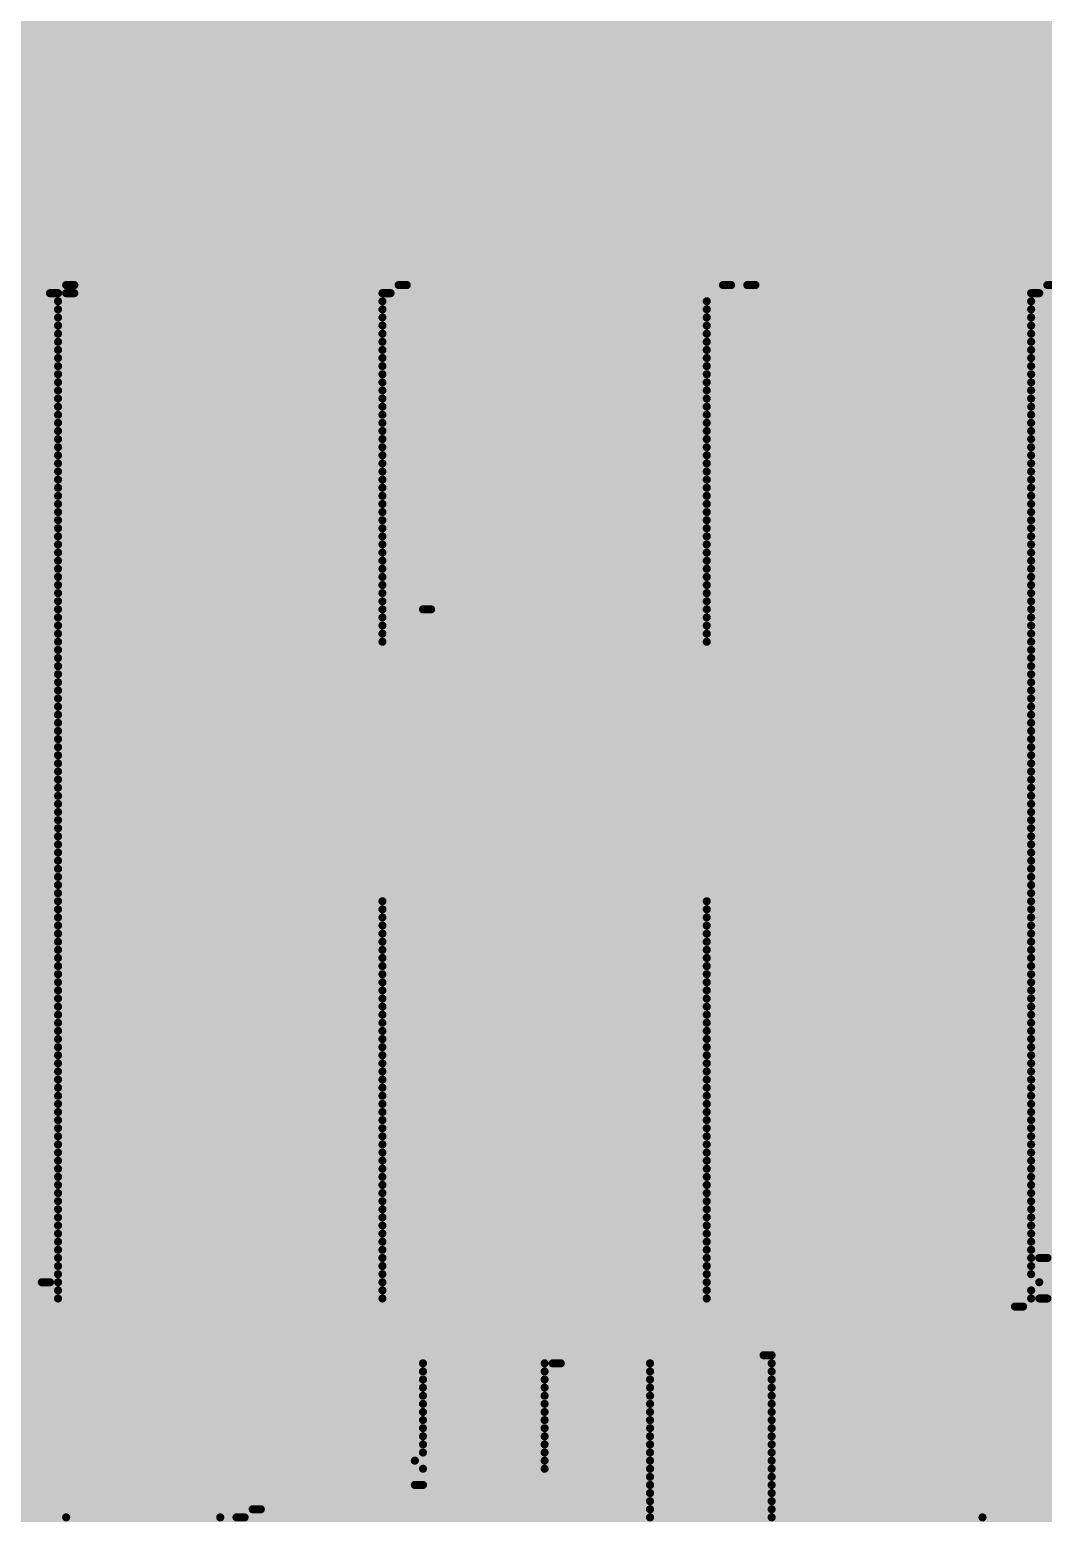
# Model space of a CAD drawing. Header units: millimetres. Extents: x -6 to 194, y -120 to 229.
# Drawn here: x 29.464 to 32.639, y 130.086 to 134.734 of the extents above; entities that cross this region are included whole.
import ezdxf

# ---------------------------------------------------------------- set-up
doc = ezdxf.new("R2010")
doc.units = ezdxf.units.MM
doc.layers.add('BottomOverlay', color=54, linetype='Continuous')
doc.layers.add('TopLayer', color=1, linetype='Continuous')

msp = doc.modelspace()

# ---------------------------------------------------------------- hatches: boundary and pattern name
at = {"layer": 'TopLayer'}
msp.add_hatch(color=1, dxfattribs=at).paths.add_polyline_path([(28.6512, 36.0934), (32.9007, 36.0934), (32.9007, 153.3684), (28.6512, 153.3684)])

# ---------------------------------------------------------------- linework, layer by layer
at = {"layer": 'BottomOverlay', "const_width": 0.0254}
for points in [[(29.5275, 133.9088), (29.5529, 133.9088)], [(29.5783, 133.9342), (29.6037, 133.9342)], [(29.5783, 133.9088), (29.6037, 133.9088)], [(30.5689, 133.9088), (30.5943, 133.9088)], [(30.6197, 133.9342), (30.6451, 133.9342)], [(31.6357, 133.9342), (31.6611, 133.9342)], [(31.7119, 133.9342), (31.7373, 133.9342)], [(32.6009, 133.9088), (32.6263, 133.9088)], [(32.6517, 133.9342), (32.6771, 133.9342)], [(29.5529, 133.8834), (30.5689, 133.8834)], [(29.5529, 133.858), (30.5689, 133.858)], [(31.5849, 133.8834), (32.6009, 133.8834)], [(31.5849, 133.858), (32.6009, 133.858)], [(29.5529, 133.8326), (30.5689, 133.8326)], [(31.5849, 133.8326), (32.6009, 133.8326)], [(29.5529, 133.8072), (30.5689, 133.8072)], [(29.5529, 133.7818), (30.5689, 133.7818)], [(31.5849, 133.8072), (32.6009, 133.8072)], [(31.5849, 133.7818), (32.6009, 133.7818)], [(29.5529, 133.7564), (30.5689, 133.7564)], [(29.5529, 133.731), (30.5689, 133.731)], [(31.5849, 133.7564), (32.6009, 133.7564)], [(31.5849, 133.731), (32.6009, 133.731)], [(29.5529, 133.7056), (30.5689, 133.7056)], [(29.5529, 133.6802), (30.5689, 133.6802)], [(31.5849, 133.7056), (32.6009, 133.7056)], [(31.5849, 133.6802), (32.6009, 133.6802)], [(29.5529, 133.6548), (30.5689, 133.6548)], [(29.5529, 133.6294), (30.5689, 133.6294)], [(31.5849, 133.6548), (32.6009, 133.6548)], [(31.5849, 133.6294), (32.6009, 133.6294)], [(29.5529, 133.604), (30.5689, 133.604)], [(29.5529, 133.5786), (30.5689, 133.5786)], [(31.5849, 133.604), (32.6009, 133.604)], [(31.5849, 133.5786), (32.6009, 133.5786)], [(29.5529, 133.5532), (30.5689, 133.5532)], [(31.5849, 133.5532), (32.6009, 133.5532)], [(29.5529, 133.5278), (30.5689, 133.5278)], [(29.5529, 133.5024), (30.5689, 133.5024)], [(31.5849, 133.5278), (32.6009, 133.5278)], [(31.5849, 133.5024), (32.6009, 133.5024)], [(29.5529, 133.477), (30.5689, 133.477)], [(29.5529, 133.4516), (30.5689, 133.4516)], [(31.5849, 133.477), (32.6009, 133.477)], [(31.5849, 133.4516), (32.6009, 133.4516)], [(29.5529, 133.4262), (30.5689, 133.4262)], [(29.5529, 133.4008), (30.5689, 133.4008)], [(31.5849, 133.4262), (32.6009, 133.4262)], [(31.5849, 133.4008), (32.6009, 133.4008)], [(29.5529, 133.3754), (30.5689, 133.3754)], [(29.5529, 133.35), (30.5689, 133.35)], [(31.5849, 133.3754), (32.6009, 133.3754)], [(31.5849, 133.35), (32.6009, 133.35)], [(29.5529, 133.3246), (30.5689, 133.3246)], [(29.5529, 133.2992), (30.5689, 133.2992)], [(31.5849, 133.3246), (32.6009, 133.3246)], [(31.5849, 133.2992), (32.6009, 133.2992)], [(29.5529, 133.2738), (30.5689, 133.2738)], [(31.5849, 133.2738), (32.6009, 133.2738)], [(29.5529, 133.2484), (30.5689, 133.2484)], [(29.5529, 133.223), (30.5689, 133.223)], [(31.5849, 133.2484), (32.6009, 133.2484)], [(31.5849, 133.223), (32.6009, 133.223)], [(29.5529, 133.1976), (30.5689, 133.1976)], [(29.5529, 133.1722), (30.5689, 133.1722)], [(31.5849, 133.1976), (32.6009, 133.1976)], [(31.5849, 133.1722), (32.6009, 133.1722)], [(29.5529, 133.1468), (30.5689, 133.1468)], [(29.5529, 133.1214), (30.5689, 133.1214)], [(31.5849, 133.1468), (32.6009, 133.1468)], [(31.5849, 133.1214), (32.6009, 133.1214)], [(29.5529, 133.096), (30.5689, 133.096)], [(29.5529, 133.0706), (30.5689, 133.0706)], [(31.5849, 133.096), (32.6009, 133.096)], [(31.5849, 133.0706), (32.6009, 133.0706)], [(29.5529, 133.0452), (30.5689, 133.0452)], [(29.5529, 133.0198), (30.5689, 133.0198)], [(31.5849, 133.0452), (32.6009, 133.0452)], [(31.5849, 133.0198), (32.6009, 133.0198)], [(29.5529, 132.9944), (30.5689, 132.9944)], [(31.5849, 132.9944), (32.6009, 132.9944)], [(29.5529, 132.969), (30.5689, 132.969)], [(29.5529, 132.9436), (30.5689, 132.9436)], [(31.5849, 132.969), (32.6009, 132.969)], [(31.5849, 132.9436), (32.6009, 132.9436)], [(29.5529, 132.9182), (30.5689, 132.9182)], [(29.5529, 132.8928), (30.5689, 132.8928)], [(30.6959, 132.9182), (30.7213, 132.9182)], [(31.5849, 132.9182), (32.6009, 132.9182)], [(31.5849, 132.8928), (32.6009, 132.8928)], [(29.5529, 132.8674), (30.5689, 132.8674)], [(29.5529, 132.842), (30.5689, 132.842)], [(31.5849, 132.8674), (32.6009, 132.8674)], [(31.5849, 132.842), (32.6009, 132.842)], [(29.5529, 132.8166), (30.5689, 132.8166)], [(29.5529, 132.7912), (32.6009, 132.7912)], [(31.5849, 132.8166), (32.6009, 132.8166)], [(29.5529, 132.7658), (32.6009, 132.7658)], [(29.5529, 132.7404), (32.6009, 132.7404)], [(29.5529, 132.715), (32.6009, 132.715)], [(29.5529, 132.6896), (32.6009, 132.6896)], [(29.5529, 132.6642), (32.6009, 132.6642)], [(29.5529, 132.6388), (32.6009, 132.6388)], [(29.5529, 132.6134), (32.6009, 132.6134)], [(29.5529, 132.588), (32.6009, 132.588)], [(29.5529, 132.5626), (32.6009, 132.5626)], [(29.5529, 132.5372), (32.6009, 132.5372)], [(29.5529, 132.5118), (32.6009, 132.5118)], [(29.5529, 132.4864), (32.6009, 132.4864)], [(29.5529, 132.461), (32.6009, 132.461)], [(29.5529, 132.4356), (32.6009, 132.4356)], [(29.5529, 132.4102), (32.6009, 132.4102)], [(29.5529, 132.3848), (32.6009, 132.3848)], [(29.5529, 132.3594), (32.6009, 132.3594)], [(29.5529, 132.334), (32.6009, 132.334)], [(29.5529, 132.3086), (32.6009, 132.3086)], [(29.5529, 132.2832), (32.6009, 132.2832)], [(29.5529, 132.2578), (32.6009, 132.2578)], [(29.5529, 132.2324), (32.6009, 132.2324)], [(29.5529, 132.207), (32.6009, 132.207)], [(29.5529, 132.1816), (32.6009, 132.1816)], [(29.5529, 132.1562), (32.6009, 132.1562)], [(29.5529, 132.1308), (32.6009, 132.1308)], [(29.5529, 132.1054), (32.6009, 132.1054)], [(29.5529, 132.08), (32.6009, 132.08)], [(29.5529, 132.0546), (32.6009, 132.0546)], [(29.5529, 132.0292), (32.6009, 132.0292)], [(29.5529, 132.0038), (30.5689, 132.0038)], [(31.5849, 132.0038), (32.6009, 132.0038)], [(29.5529, 131.9784), (30.5689, 131.9784)], [(29.5529, 131.953), (30.5689, 131.953)], [(31.5849, 131.9784), (32.6009, 131.9784)], [(31.5849, 131.953), (32.6009, 131.953)], [(29.5529, 131.9276), (30.5689, 131.9276)], [(31.5849, 131.9276), (32.6009, 131.9276)], [(29.5529, 131.9022), (30.5689, 131.9022)], [(29.5529, 131.8768), (30.5689, 131.8768)], [(31.5849, 131.9022), (32.6009, 131.9022)], [(31.5849, 131.8768), (32.6009, 131.8768)], [(29.5529, 131.8514), (30.5689, 131.8514)], [(29.5529, 131.826), (30.5689, 131.826)], [(31.5849, 131.8514), (32.6009, 131.8514)], [(31.5849, 131.826), (32.6009, 131.826)], [(29.5529, 131.8006), (30.5689, 131.8006)], [(29.5529, 131.7752), (30.5689, 131.7752)], [(31.5849, 131.8006), (32.6009, 131.8006)], [(31.5849, 131.7752), (32.6009, 131.7752)], [(29.5529, 131.7498), (30.5689, 131.7498)], [(29.5529, 131.7244), (30.5689, 131.7244)], [(31.5849, 131.7498), (32.6009, 131.7498)], [(31.5849, 131.7244), (32.6009, 131.7244)], [(29.5529, 131.699), (30.5689, 131.699)], [(29.5529, 131.6736), (30.5689, 131.6736)], [(31.5849, 131.699), (32.6009, 131.699)], [(31.5849, 131.6736), (32.6009, 131.6736)], [(29.5529, 131.6482), (30.5689, 131.6482)], [(31.5849, 131.6482), (32.6009, 131.6482)], [(29.5529, 131.6228), (30.5689, 131.6228)], [(29.5529, 131.5974), (30.5689, 131.5974)], [(31.5849, 131.6228), (32.6009, 131.6228)], [(31.5849, 131.5974), (32.6009, 131.5974)], [(29.5529, 131.572), (30.5689, 131.572)], [(29.5529, 131.5466), (30.5689, 131.5466)], [(31.5849, 131.572), (32.6009, 131.572)], [(31.5849, 131.5466), (32.6009, 131.5466)], [(29.5529, 131.5212), (30.5689, 131.5212)], [(29.5529, 131.4958), (30.5689, 131.4958)], [(31.5849, 131.5212), (32.6009, 131.5212)], [(31.5849, 131.4958), (32.6009, 131.4958)], [(29.5529, 131.4704), (30.5689, 131.4704)], [(29.5529, 131.445), (30.5689, 131.445)], [(31.5849, 131.4704), (32.6009, 131.4704)], [(31.5849, 131.445), (32.6009, 131.445)], [(29.5529, 131.4196), (30.5689, 131.4196)], [(29.5529, 131.3942), (30.5689, 131.3942)], [(31.5849, 131.4196), (32.6009, 131.4196)], [(31.5849, 131.3942), (32.6009, 131.3942)], [(29.5529, 131.3688), (30.5689, 131.3688)], [(31.5849, 131.3688), (32.6009, 131.3688)], [(29.5529, 131.3434), (30.5689, 131.3434)], [(29.5529, 131.318), (30.5689, 131.318)], [(31.5849, 131.3434), (32.6009, 131.3434)], [(31.5849, 131.318), (32.6009, 131.318)], [(29.5529, 131.2926), (30.5689, 131.2926)], [(29.5529, 131.2672), (30.5689, 131.2672)], [(31.5849, 131.2926), (32.6009, 131.2926)], [(31.5849, 131.2672), (32.6009, 131.2672)], [(29.5529, 131.2418), (30.5689, 131.2418)], [(29.5529, 131.2164), (30.5689, 131.2164)], [(31.5849, 131.2418), (32.6009, 131.2418)], [(31.5849, 131.2164), (32.6009, 131.2164)], [(29.5529, 131.191), (30.5689, 131.191)], [(29.5529, 131.1656), (30.5689, 131.1656)], [(31.5849, 131.191), (32.6009, 131.191)], [(31.5849, 131.1656), (32.6009, 131.1656)], [(29.5529, 131.1402), (30.5689, 131.1402)], [(29.5529, 131.1148), (30.5689, 131.1148)], [(31.5849, 131.1402), (32.6009, 131.1402)], [(31.5849, 131.1148), (32.6009, 131.1148)], [(29.5529, 131.0894), (30.5689, 131.0894)], [(31.5849, 131.0894), (32.6009, 131.0894)], [(29.5529, 131.064), (30.5689, 131.064)], [(29.5529, 131.0386), (30.5689, 131.0386)], [(31.5849, 131.064), (32.6009, 131.064)], [(31.5849, 131.0386), (32.6009, 131.0386)], [(29.5529, 131.0132), (30.5689, 131.0132)], [(29.5529, 130.9878), (30.5689, 130.9878)], [(31.5849, 131.0132), (32.6009, 131.0132)], [(31.5849, 130.9878), (32.6009, 130.9878)], [(29.5529, 130.9624), (30.5689, 130.9624)], [(29.5529, 130.937), (30.5689, 130.937)], [(31.5849, 130.9624), (32.6009, 130.9624)], [(31.5849, 130.937), (32.6009, 130.937)], [(29.5529, 130.9116), (30.5689, 130.9116)], [(29.5529, 130.8862), (30.5689, 130.8862)], [(31.5849, 130.9116), (32.6009, 130.9116)], [(31.5849, 130.8862), (32.6009, 130.8862)], [(32.6263, 130.8862), (32.6517, 130.8862)], [(29.5529, 130.8608), (30.5689, 130.8608)], [(29.5529, 130.8354), (30.5689, 130.8354)], [(31.5849, 130.8608), (32.6009, 130.8608)], [(31.5849, 130.8354), (32.6009, 130.8354)], [(29.5021, 130.81), (29.5275, 130.81)], [(29.5529, 130.81), (30.5689, 130.81)], [(31.5849, 130.81), (32.6263, 130.81)], [(29.5529, 130.7846), (30.5689, 130.7846)], [(29.5529, 130.7592), (30.5689, 130.7592)], [(31.5849, 130.7846), (32.6009, 130.7846)], [(31.5849, 130.7592), (32.6009, 130.7592)], [(32.6263, 130.7592), (32.6517, 130.7592)], [(32.5501, 130.7338), (32.5755, 130.7338)], [(30.6959, 130.556), (31.0769, 130.556)], [(31.1023, 130.556), (31.1277, 130.556)], [(31.4071, 130.556), (31.7881, 130.556)], [(31.7627, 130.5814), (31.7881, 130.5814)], [(30.6959, 130.5306), (31.0769, 130.5306)], [(31.4071, 130.5306), (31.7881, 130.5306)], [(30.6959, 130.5052), (31.0769, 130.5052)], [(30.6959, 130.4798), (31.0769, 130.4798)], [(31.4071, 130.5052), (31.7881, 130.5052)], [(31.4071, 130.4798), (31.7881, 130.4798)], [(30.6959, 130.4544), (31.0769, 130.4544)], [(30.6959, 130.429), (31.0769, 130.429)], [(31.4071, 130.4544), (31.7881, 130.4544)], [(31.4071, 130.429), (31.7881, 130.429)], [(30.6959, 130.4036), (31.0769, 130.4036)], [(30.6959, 130.3782), (31.0769, 130.3782)], [(31.4071, 130.4036), (31.7881, 130.4036)], [(31.4071, 130.3782), (31.7881, 130.3782)], [(30.6959, 130.3528), (31.0769, 130.3528)], [(30.6959, 130.3274), (31.0769, 130.3274)], [(31.4071, 130.3528), (31.7881, 130.3528)], [(31.4071, 130.3274), (31.7881, 130.3274)], [(30.6959, 130.302), (31.0769, 130.302)], [(30.6959, 130.2766), (31.0769, 130.2766)], [(31.4071, 130.302), (31.7881, 130.302)], [(31.4071, 130.2766), (31.7881, 130.2766)], [(30.6705, 130.2512), (31.0769, 130.2512)], [(31.4071, 130.2512), (31.7881, 130.2512)], [(30.6959, 130.2258), (31.0769, 130.2258)], [(31.4071, 130.2258), (31.7881, 130.2258)], [(31.4071, 130.2004), (31.7881, 130.2004)], [(30.6705, 130.175), (30.6959, 130.175)], [(31.4071, 130.175), (31.7881, 130.175)], [(31.4071, 130.1496), (31.7881, 130.1496)], [(30.1625, 130.0988), (30.1879, 130.0988)], [(31.4071, 130.1242), (31.7881, 130.1242)], [(31.4071, 130.0988), (31.7881, 130.0988)], [(29.5783, 130.0734), (30.0609, 130.0734)], [(30.1117, 130.0734), (30.1371, 130.0734)], [(31.4071, 130.0734), (31.7881, 130.0734)], [(32.4485, 130.0734), (32.7533, 130.0734)]]:
    msp.add_lwpolyline(points, dxfattribs=at)
at = {"layer": 'BottomOverlay', "const_width": 0.0127}
for points in [[(29.5211, 133.9088, 1), (29.5339, 133.9088, 1)], [(29.5465, 133.9088, 1), (29.5592, 133.9088, 1)], [(29.572, 133.9342, 1), (29.5846, 133.9342, 1)], [(29.572, 133.9088, 1), (29.5846, 133.9088, 1)], [(29.5973, 133.9342, 1), (29.6101, 133.9342, 1)], [(29.5973, 133.9088, 1), (29.6101, 133.9088, 1)], [(30.5626, 133.9088, 1), (30.5753, 133.9088, 1)], [(30.5879, 133.9088, 1), (30.6007, 133.9088, 1)], [(30.6134, 133.9342, 1), (30.626, 133.9342, 1)], [(30.6388, 133.9342, 1), (30.6515, 133.9342, 1)], [(31.6293, 133.9342, 1), (31.6421, 133.9342, 1)], [(31.6547, 133.9342, 1), (31.6674, 133.9342, 1)], [(31.7055, 133.9342, 1), (31.7183, 133.9342, 1)], [(31.7309, 133.9342, 1), (31.7436, 133.9342, 1)], [(32.5945, 133.9088, 1), (32.6072, 133.9088, 1)], [(32.62, 133.9088, 1), (32.6326, 133.9088, 1)], [(32.6454, 133.9342, 1), (32.6581, 133.9342, 1)], [(29.5465, 133.8834, 1), (29.5592, 133.8834, 1)], [(29.5465, 133.858, 1), (29.5592, 133.858, 1)], [(30.5626, 133.8834, 1), (30.5753, 133.8834, 1)], [(30.5626, 133.858, 1), (30.5753, 133.858, 1)], [(31.5785, 133.8834, 1), (31.5912, 133.8834, 1)], [(31.5785, 133.858, 1), (31.5912, 133.858, 1)], [(32.5945, 133.8834, 1), (32.6072, 133.8834, 1)], [(32.5945, 133.858, 1), (32.6072, 133.858, 1)], [(29.5465, 133.8326, 1), (29.5592, 133.8326, 1)], [(30.5626, 133.8326, 1), (30.5753, 133.8326, 1)], [(31.5785, 133.8326, 1), (31.5912, 133.8326, 1)], [(32.5945, 133.8326, 1), (32.6072, 133.8326, 1)], [(29.5465, 133.8072, 1), (29.5592, 133.8072, 1)], [(29.5465, 133.7818, 1), (29.5592, 133.7818, 1)], [(30.5626, 133.8072, 1), (30.5753, 133.8072, 1)], [(30.5626, 133.7818, 1), (30.5753, 133.7818, 1)], [(31.5785, 133.8072, 1), (31.5912, 133.8072, 1)], [(31.5785, 133.7818, 1), (31.5912, 133.7818, 1)], [(32.5945, 133.8072, 1), (32.6072, 133.8072, 1)], [(32.5945, 133.7818, 1), (32.6072, 133.7818, 1)], [(29.5465, 133.7564, 1), (29.5592, 133.7564, 1)], [(29.5465, 133.731, 1), (29.5592, 133.731, 1)], [(30.5626, 133.7564, 1), (30.5753, 133.7564, 1)], [(30.5626, 133.731, 1), (30.5753, 133.731, 1)], [(31.5785, 133.7564, 1), (31.5912, 133.7564, 1)], [(31.5785, 133.731, 1), (31.5912, 133.731, 1)], [(32.5945, 133.7564, 1), (32.6072, 133.7564, 1)], [(32.5945, 133.731, 1), (32.6072, 133.731, 1)], [(29.5465, 133.7056, 1), (29.5592, 133.7056, 1)], [(29.5465, 133.6802, 1), (29.5592, 133.6802, 1)], [(30.5626, 133.7056, 1), (30.5753, 133.7056, 1)], [(30.5626, 133.6802, 1), (30.5753, 133.6802, 1)], [(31.5785, 133.7056, 1), (31.5912, 133.7056, 1)], [(31.5785, 133.6802, 1), (31.5912, 133.6802, 1)], [(32.5945, 133.7056, 1), (32.6072, 133.7056, 1)], [(32.5945, 133.6802, 1), (32.6072, 133.6802, 1)], [(29.5465, 133.6548, 1), (29.5592, 133.6548, 1)], [(29.5465, 133.6294, 1), (29.5592, 133.6294, 1)], [(30.5626, 133.6548, 1), (30.5753, 133.6548, 1)], [(30.5626, 133.6294, 1), (30.5753, 133.6294, 1)], [(31.5785, 133.6548, 1), (31.5912, 133.6548, 1)], [(31.5785, 133.6294, 1), (31.5912, 133.6294, 1)], [(32.5945, 133.6548, 1), (32.6072, 133.6548, 1)], [(32.5945, 133.6294, 1), (32.6072, 133.6294, 1)], [(29.5465, 133.604, 1), (29.5592, 133.604, 1)], [(29.5465, 133.5786, 1), (29.5592, 133.5786, 1)], [(30.5626, 133.604, 1), (30.5753, 133.604, 1)], [(30.5626, 133.5786, 1), (30.5753, 133.5786, 1)], [(31.5785, 133.604, 1), (31.5912, 133.604, 1)], [(31.5785, 133.5786, 1), (31.5912, 133.5786, 1)], [(32.5945, 133.604, 1), (32.6072, 133.604, 1)], [(32.5945, 133.5786, 1), (32.6072, 133.5786, 1)], [(29.5465, 133.5532, 1), (29.5592, 133.5532, 1)], [(30.5626, 133.5532, 1), (30.5753, 133.5532, 1)], [(31.5785, 133.5532, 1), (31.5912, 133.5532, 1)], [(32.5945, 133.5532, 1), (32.6072, 133.5532, 1)], [(29.5465, 133.5278, 1), (29.5592, 133.5278, 1)], [(29.5465, 133.5024, 1), (29.5592, 133.5024, 1)], [(30.5626, 133.5278, 1), (30.5753, 133.5278, 1)], [(30.5626, 133.5024, 1), (30.5753, 133.5024, 1)], [(31.5785, 133.5278, 1), (31.5912, 133.5278, 1)], [(31.5785, 133.5024, 1), (31.5912, 133.5024, 1)], [(32.5945, 133.5278, 1), (32.6072, 133.5278, 1)], [(32.5945, 133.5024, 1), (32.6072, 133.5024, 1)], [(29.5465, 133.477, 1), (29.5592, 133.477, 1)], [(29.5465, 133.4516, 1), (29.5592, 133.4516, 1)], [(30.5626, 133.477, 1), (30.5753, 133.477, 1)], [(30.5626, 133.4516, 1), (30.5753, 133.4516, 1)], [(31.5785, 133.477, 1), (31.5912, 133.477, 1)], [(31.5785, 133.4516, 1), (31.5912, 133.4516, 1)], [(32.5945, 133.477, 1), (32.6072, 133.477, 1)], [(32.5945, 133.4516, 1), (32.6072, 133.4516, 1)], [(29.5465, 133.4262, 1), (29.5592, 133.4262, 1)], [(29.5465, 133.4008, 1), (29.5592, 133.4008, 1)], [(30.5626, 133.4262, 1), (30.5753, 133.4262, 1)], [(30.5626, 133.4008, 1), (30.5753, 133.4008, 1)], [(31.5785, 133.4262, 1), (31.5912, 133.4262, 1)], [(31.5785, 133.4008, 1), (31.5912, 133.4008, 1)], [(32.5945, 133.4262, 1), (32.6072, 133.4262, 1)], [(32.5945, 133.4008, 1), (32.6072, 133.4008, 1)], [(29.5465, 133.3754, 1), (29.5592, 133.3754, 1)], [(29.5465, 133.35, 1), (29.5592, 133.35, 1)], [(30.5626, 133.3754, 1), (30.5753, 133.3754, 1)], [(30.5626, 133.35, 1), (30.5753, 133.35, 1)], [(31.5785, 133.3754, 1), (31.5912, 133.3754, 1)], [(31.5785, 133.35, 1), (31.5912, 133.35, 1)], [(32.5945, 133.3754, 1), (32.6072, 133.3754, 1)], [(32.5945, 133.35, 1), (32.6072, 133.35, 1)], [(29.5465, 133.3246, 1), (29.5592, 133.3246, 1)], [(29.5465, 133.2992, 1), (29.5592, 133.2992, 1)], [(30.5626, 133.3246, 1), (30.5753, 133.3246, 1)], [(30.5626, 133.2992, 1), (30.5753, 133.2992, 1)], [(31.5785, 133.3246, 1), (31.5912, 133.3246, 1)], [(31.5785, 133.2992, 1), (31.5912, 133.2992, 1)], [(32.5945, 133.3246, 1), (32.6072, 133.3246, 1)], [(32.5945, 133.2992, 1), (32.6072, 133.2992, 1)], [(29.5465, 133.2738, 1), (29.5592, 133.2738, 1)], [(30.5626, 133.2738, 1), (30.5753, 133.2738, 1)], [(31.5785, 133.2738, 1), (31.5912, 133.2738, 1)], [(32.5945, 133.2738, 1), (32.6072, 133.2738, 1)], [(29.5465, 133.2484, 1), (29.5592, 133.2484, 1)], [(29.5465, 133.223, 1), (29.5592, 133.223, 1)], [(30.5626, 133.2484, 1), (30.5753, 133.2484, 1)], [(30.5626, 133.223, 1), (30.5753, 133.223, 1)], [(31.5785, 133.2484, 1), (31.5912, 133.2484, 1)], [(31.5785, 133.223, 1), (31.5912, 133.223, 1)], [(32.5945, 133.2484, 1), (32.6072, 133.2484, 1)], [(32.5945, 133.223, 1), (32.6072, 133.223, 1)], [(29.5465, 133.1976, 1), (29.5592, 133.1976, 1)], [(29.5465, 133.1722, 1), (29.5592, 133.1722, 1)], [(30.5626, 133.1976, 1), (30.5753, 133.1976, 1)], [(30.5626, 133.1722, 1), (30.5753, 133.1722, 1)], [(31.5785, 133.1976, 1), (31.5912, 133.1976, 1)], [(31.5785, 133.1722, 1), (31.5912, 133.1722, 1)], [(32.5945, 133.1976, 1), (32.6072, 133.1976, 1)], [(32.5945, 133.1722, 1), (32.6072, 133.1722, 1)], [(29.5465, 133.1468, 1), (29.5592, 133.1468, 1)], [(29.5465, 133.1214, 1), (29.5592, 133.1214, 1)], [(30.5626, 133.1468, 1), (30.5753, 133.1468, 1)], [(30.5626, 133.1214, 1), (30.5753, 133.1214, 1)], [(31.5785, 133.1468, 1), (31.5912, 133.1468, 1)], [(31.5785, 133.1214, 1), (31.5912, 133.1214, 1)], [(32.5945, 133.1468, 1), (32.6072, 133.1468, 1)], [(32.5945, 133.1214, 1), (32.6072, 133.1214, 1)], [(29.5465, 133.096, 1), (29.5592, 133.096, 1)], [(29.5465, 133.0706, 1), (29.5592, 133.0706, 1)], [(30.5626, 133.096, 1), (30.5753, 133.096, 1)], [(30.5626, 133.0706, 1), (30.5753, 133.0706, 1)], [(31.5785, 133.096, 1), (31.5912, 133.096, 1)], [(31.5785, 133.0706, 1), (31.5912, 133.0706, 1)], [(32.5945, 133.096, 1), (32.6072, 133.096, 1)], [(32.5945, 133.0706, 1), (32.6072, 133.0706, 1)], [(29.5465, 133.0452, 1), (29.5592, 133.0452, 1)], [(29.5465, 133.0198, 1), (29.5592, 133.0198, 1)], [(30.5626, 133.0452, 1), (30.5753, 133.0452, 1)], [(30.5626, 133.0198, 1), (30.5753, 133.0198, 1)], [(31.5785, 133.0452, 1), (31.5912, 133.0452, 1)], [(31.5785, 133.0198, 1), (31.5912, 133.0198, 1)], [(32.5945, 133.0452, 1), (32.6072, 133.0452, 1)], [(32.5945, 133.0198, 1), (32.6072, 133.0198, 1)], [(29.5465, 132.9944, 1), (29.5592, 132.9944, 1)], [(30.5626, 132.9944, 1), (30.5753, 132.9944, 1)], [(31.5785, 132.9944, 1), (31.5912, 132.9944, 1)], [(32.5945, 132.9944, 1), (32.6072, 132.9944, 1)], [(29.5465, 132.969, 1), (29.5592, 132.969, 1)], [(29.5465, 132.9436, 1), (29.5592, 132.9436, 1)], [(30.5626, 132.969, 1), (30.5753, 132.969, 1)], [(30.5626, 132.9436, 1), (30.5753, 132.9436, 1)], [(31.5785, 132.969, 1), (31.5912, 132.969, 1)], [(31.5785, 132.9436, 1), (31.5912, 132.9436, 1)], [(32.5945, 132.969, 1), (32.6072, 132.969, 1)], [(32.5945, 132.9436, 1), (32.6072, 132.9436, 1)], [(29.5465, 132.9182, 1), (29.5592, 132.9182, 1)], [(29.5465, 132.8928, 1), (29.5592, 132.8928, 1)], [(30.5626, 132.9182, 1), (30.5753, 132.9182, 1)], [(30.5626, 132.8928, 1), (30.5753, 132.8928, 1)], [(30.6896, 132.9182, 1), (30.7022, 132.9182, 1)], [(30.715, 132.9182, 1), (30.7277, 132.9182, 1)], [(31.5785, 132.9182, 1), (31.5912, 132.9182, 1)], [(31.5785, 132.8928, 1), (31.5912, 132.8928, 1)], [(32.5945, 132.9182, 1), (32.6072, 132.9182, 1)], [(32.5945, 132.8928, 1), (32.6072, 132.8928, 1)], [(29.5465, 132.8674, 1), (29.5592, 132.8674, 1)], [(29.5465, 132.842, 1), (29.5592, 132.842, 1)], [(30.5626, 132.8674, 1), (30.5753, 132.8674, 1)], [(30.5626, 132.842, 1), (30.5753, 132.842, 1)], [(31.5785, 132.8674, 1), (31.5912, 132.8674, 1)], [(31.5785, 132.842, 1), (31.5912, 132.842, 1)], [(32.5945, 132.8674, 1), (32.6072, 132.8674, 1)], [(32.5945, 132.842, 1), (32.6072, 132.842, 1)], [(29.5465, 132.8166, 1), (29.5592, 132.8166, 1)], [(29.5465, 132.7912, 1), (29.5592, 132.7912, 1)], [(30.5626, 132.8166, 1), (30.5753, 132.8166, 1)], [(31.5785, 132.8166, 1), (31.5912, 132.8166, 1)], [(32.5945, 132.8166, 1), (32.6072, 132.8166, 1)], [(32.5945, 132.7912, 1), (32.6072, 132.7912, 1)], [(29.5465, 132.7658, 1), (29.5592, 132.7658, 1)], [(29.5465, 132.7404, 1), (29.5592, 132.7404, 1)], [(32.5945, 132.7658, 1), (32.6072, 132.7658, 1)], [(32.5945, 132.7404, 1), (32.6072, 132.7404, 1)], [(29.5465, 132.715, 1), (29.5592, 132.715, 1)], [(32.5945, 132.715, 1), (32.6072, 132.715, 1)], [(29.5465, 132.6896, 1), (29.5592, 132.6896, 1)], [(29.5465, 132.6642, 1), (29.5592, 132.6642, 1)], [(32.5945, 132.6896, 1), (32.6072, 132.6896, 1)], [(32.5945, 132.6642, 1), (32.6072, 132.6642, 1)], [(29.5465, 132.6388, 1), (29.5592, 132.6388, 1)], [(29.5465, 132.6134, 1), (29.5592, 132.6134, 1)], [(32.5945, 132.6388, 1), (32.6072, 132.6388, 1)], [(32.5945, 132.6134, 1), (32.6072, 132.6134, 1)], [(29.5465, 132.588, 1), (29.5592, 132.588, 1)], [(29.5465, 132.5626, 1), (29.5592, 132.5626, 1)], [(32.5945, 132.588, 1), (32.6072, 132.588, 1)], [(32.5945, 132.5626, 1), (32.6072, 132.5626, 1)], [(29.5465, 132.5372, 1), (29.5592, 132.5372, 1)], [(29.5465, 132.5118, 1), (29.5592, 132.5118, 1)], [(32.5945, 132.5372, 1), (32.6072, 132.5372, 1)], [(32.5945, 132.5118, 1), (32.6072, 132.5118, 1)], [(29.5465, 132.4864, 1), (29.5592, 132.4864, 1)], [(32.5945, 132.4864, 1), (32.6072, 132.4864, 1)], [(29.5465, 132.461, 1), (29.5592, 132.461, 1)], [(29.5465, 132.4356, 1), (29.5592, 132.4356, 1)], [(32.5945, 132.461, 1), (32.6072, 132.461, 1)], [(32.5945, 132.4356, 1), (32.6072, 132.4356, 1)], [(29.5465, 132.4102, 1), (29.5592, 132.4102, 1)], [(29.5465, 132.3848, 1), (29.5592, 132.3848, 1)], [(32.5945, 132.4102, 1), (32.6072, 132.4102, 1)], [(32.5945, 132.3848, 1), (32.6072, 132.3848, 1)], [(29.5465, 132.3594, 1), (29.5592, 132.3594, 1)], [(29.5465, 132.334, 1), (29.5592, 132.334, 1)], [(32.5945, 132.3594, 1), (32.6072, 132.3594, 1)], [(32.5945, 132.334, 1), (32.6072, 132.334, 1)], [(29.5465, 132.3086, 1), (29.5592, 132.3086, 1)], [(29.5465, 132.2832, 1), (29.5592, 132.2832, 1)], [(32.5945, 132.3086, 1), (32.6072, 132.3086, 1)], [(32.5945, 132.2832, 1), (32.6072, 132.2832, 1)], [(29.5465, 132.2578, 1), (29.5592, 132.2578, 1)], [(29.5465, 132.2324, 1), (29.5592, 132.2324, 1)], [(32.5945, 132.2578, 1), (32.6072, 132.2578, 1)], [(32.5945, 132.2324, 1), (32.6072, 132.2324, 1)], [(29.5465, 132.207, 1), (29.5592, 132.207, 1)], [(32.5945, 132.207, 1), (32.6072, 132.207, 1)], [(29.5465, 132.1816, 1), (29.5592, 132.1816, 1)], [(29.5465, 132.1562, 1), (29.5592, 132.1562, 1)], [(32.5945, 132.1816, 1), (32.6072, 132.1816, 1)], [(32.5945, 132.1562, 1), (32.6072, 132.1562, 1)], [(29.5465, 132.1308, 1), (29.5592, 132.1308, 1)], [(29.5465, 132.1054, 1), (29.5592, 132.1054, 1)], [(32.5945, 132.1308, 1), (32.6072, 132.1308, 1)], [(32.5945, 132.1054, 1), (32.6072, 132.1054, 1)], [(29.5465, 132.08, 1), (29.5592, 132.08, 1)], [(29.5465, 132.0546, 1), (29.5592, 132.0546, 1)], [(32.5945, 132.08, 1), (32.6072, 132.08, 1)], [(32.5945, 132.0546, 1), (32.6072, 132.0546, 1)], [(29.5465, 132.0292, 1), (29.5592, 132.0292, 1)], [(29.5465, 132.0038, 1), (29.5592, 132.0038, 1)], [(30.5626, 132.0038, 1), (30.5753, 132.0038, 1)], [(31.5785, 132.0038, 1), (31.5912, 132.0038, 1)], [(32.5945, 132.0292, 1), (32.6072, 132.0292, 1)], [(32.5945, 132.0038, 1), (32.6072, 132.0038, 1)], [(29.5465, 131.9784, 1), (29.5592, 131.9784, 1)], [(29.5465, 131.953, 1), (29.5592, 131.953, 1)], [(30.5626, 131.9784, 1), (30.5753, 131.9784, 1)], [(30.5626, 131.953, 1), (30.5753, 131.953, 1)], [(31.5785, 131.9784, 1), (31.5912, 131.9784, 1)], [(31.5785, 131.953, 1), (31.5912, 131.953, 1)], [(32.5945, 131.9784, 1), (32.6072, 131.9784, 1)], [(32.5945, 131.953, 1), (32.6072, 131.953, 1)], [(29.5465, 131.9276, 1), (29.5592, 131.9276, 1)], [(30.5626, 131.9276, 1), (30.5753, 131.9276, 1)], [(31.5785, 131.9276, 1), (31.5912, 131.9276, 1)], [(32.5945, 131.9276, 1), (32.6072, 131.9276, 1)], [(29.5465, 131.9022, 1), (29.5592, 131.9022, 1)], [(29.5465, 131.8768, 1), (29.5592, 131.8768, 1)], [(30.5626, 131.9022, 1), (30.5753, 131.9022, 1)], [(30.5626, 131.8768, 1), (30.5753, 131.8768, 1)], [(31.5785, 131.9022, 1), (31.5912, 131.9022, 1)], [(31.5785, 131.8768, 1), (31.5912, 131.8768, 1)], [(32.5945, 131.9022, 1), (32.6072, 131.9022, 1)], [(32.5945, 131.8768, 1), (32.6072, 131.8768, 1)], [(29.5465, 131.8514, 1), (29.5592, 131.8514, 1)], [(29.5465, 131.826, 1), (29.5592, 131.826, 1)], [(30.5626, 131.8514, 1), (30.5753, 131.8514, 1)], [(30.5626, 131.826, 1), (30.5753, 131.826, 1)], [(31.5785, 131.8514, 1), (31.5912, 131.8514, 1)], [(31.5785, 131.826, 1), (31.5912, 131.826, 1)], [(32.5945, 131.8514, 1), (32.6072, 131.8514, 1)], [(32.5945, 131.826, 1), (32.6072, 131.826, 1)], [(29.5465, 131.8006, 1), (29.5592, 131.8006, 1)], [(29.5465, 131.7752, 1), (29.5592, 131.7752, 1)], [(30.5626, 131.8006, 1), (30.5753, 131.8006, 1)], [(30.5626, 131.7752, 1), (30.5753, 131.7752, 1)], [(31.5785, 131.8006, 1), (31.5912, 131.8006, 1)], [(31.5785, 131.7752, 1), (31.5912, 131.7752, 1)], [(32.5945, 131.8006, 1), (32.6072, 131.8006, 1)], [(32.5945, 131.7752, 1), (32.6072, 131.7752, 1)], [(29.5465, 131.7498, 1), (29.5592, 131.7498, 1)], [(29.5465, 131.7244, 1), (29.5592, 131.7244, 1)], [(30.5626, 131.7498, 1), (30.5753, 131.7498, 1)], [(30.5626, 131.7244, 1), (30.5753, 131.7244, 1)], [(31.5785, 131.7498, 1), (31.5912, 131.7498, 1)], [(31.5785, 131.7244, 1), (31.5912, 131.7244, 1)], [(32.5945, 131.7498, 1), (32.6072, 131.7498, 1)], [(32.5945, 131.7244, 1), (32.6072, 131.7244, 1)], [(29.5465, 131.699, 1), (29.5592, 131.699, 1)], [(29.5465, 131.6736, 1), (29.5592, 131.6736, 1)], [(30.5626, 131.699, 1), (30.5753, 131.699, 1)], [(30.5626, 131.6736, 1), (30.5753, 131.6736, 1)], [(31.5785, 131.699, 1), (31.5912, 131.699, 1)], [(31.5785, 131.6736, 1), (31.5912, 131.6736, 1)], [(32.5945, 131.699, 1), (32.6072, 131.699, 1)], [(32.5945, 131.6736, 1), (32.6072, 131.6736, 1)], [(29.5465, 131.6482, 1), (29.5592, 131.6482, 1)], [(30.5626, 131.6482, 1), (30.5753, 131.6482, 1)], [(31.5785, 131.6482, 1), (31.5912, 131.6482, 1)], [(32.5945, 131.6482, 1), (32.6072, 131.6482, 1)], [(29.5465, 131.6228, 1), (29.5592, 131.6228, 1)], [(29.5465, 131.5974, 1), (29.5592, 131.5974, 1)], [(30.5626, 131.6228, 1), (30.5753, 131.6228, 1)], [(30.5626, 131.5974, 1), (30.5753, 131.5974, 1)], [(31.5785, 131.6228, 1), (31.5912, 131.6228, 1)], [(31.5785, 131.5974, 1), (31.5912, 131.5974, 1)], [(32.5945, 131.6228, 1), (32.6072, 131.6228, 1)], [(32.5945, 131.5974, 1), (32.6072, 131.5974, 1)], [(29.5465, 131.572, 1), (29.5592, 131.572, 1)], [(29.5465, 131.5466, 1), (29.5592, 131.5466, 1)], [(30.5626, 131.572, 1), (30.5753, 131.572, 1)], [(30.5626, 131.5466, 1), (30.5753, 131.5466, 1)], [(31.5785, 131.572, 1), (31.5912, 131.572, 1)], [(31.5785, 131.5466, 1), (31.5912, 131.5466, 1)], [(32.5945, 131.572, 1), (32.6072, 131.572, 1)], [(32.5945, 131.5466, 1), (32.6072, 131.5466, 1)], [(29.5465, 131.5212, 1), (29.5592, 131.5212, 1)], [(29.5465, 131.4958, 1), (29.5592, 131.4958, 1)], [(30.5626, 131.5212, 1), (30.5753, 131.5212, 1)], [(30.5626, 131.4958, 1), (30.5753, 131.4958, 1)], [(31.5785, 131.5212, 1), (31.5912, 131.5212, 1)], [(31.5785, 131.4958, 1), (31.5912, 131.4958, 1)], [(32.5945, 131.5212, 1), (32.6072, 131.5212, 1)], [(32.5945, 131.4958, 1), (32.6072, 131.4958, 1)], [(29.5465, 131.4704, 1), (29.5592, 131.4704, 1)], [(29.5465, 131.445, 1), (29.5592, 131.445, 1)], [(30.5626, 131.4704, 1), (30.5753, 131.4704, 1)], [(30.5626, 131.445, 1), (30.5753, 131.445, 1)], [(31.5785, 131.4704, 1), (31.5912, 131.4704, 1)], [(31.5785, 131.445, 1), (31.5912, 131.445, 1)], [(32.5945, 131.4704, 1), (32.6072, 131.4704, 1)], [(32.5945, 131.445, 1), (32.6072, 131.445, 1)], [(29.5465, 131.4196, 1), (29.5592, 131.4196, 1)], [(29.5465, 131.3942, 1), (29.5592, 131.3942, 1)], [(30.5626, 131.4196, 1), (30.5753, 131.4196, 1)], [(30.5626, 131.3942, 1), (30.5753, 131.3942, 1)], [(31.5785, 131.4196, 1), (31.5912, 131.4196, 1)], [(31.5785, 131.3942, 1), (31.5912, 131.3942, 1)], [(32.5945, 131.4196, 1), (32.6072, 131.4196, 1)], [(32.5945, 131.3942, 1), (32.6072, 131.3942, 1)], [(29.5465, 131.3688, 1), (29.5592, 131.3688, 1)], [(30.5626, 131.3688, 1), (30.5753, 131.3688, 1)], [(31.5785, 131.3688, 1), (31.5912, 131.3688, 1)], [(32.5945, 131.3688, 1), (32.6072, 131.3688, 1)], [(29.5465, 131.3434, 1), (29.5592, 131.3434, 1)], [(29.5465, 131.318, 1), (29.5592, 131.318, 1)], [(30.5626, 131.3434, 1), (30.5753, 131.3434, 1)], [(30.5626, 131.318, 1), (30.5753, 131.318, 1)], [(31.5785, 131.3434, 1), (31.5912, 131.3434, 1)], [(31.5785, 131.318, 1), (31.5912, 131.318, 1)], [(32.5945, 131.3434, 1), (32.6072, 131.3434, 1)], [(32.5945, 131.318, 1), (32.6072, 131.318, 1)], [(29.5465, 131.2926, 1), (29.5592, 131.2926, 1)], [(29.5465, 131.2672, 1), (29.5592, 131.2672, 1)], [(30.5626, 131.2926, 1), (30.5753, 131.2926, 1)], [(30.5626, 131.2672, 1), (30.5753, 131.2672, 1)], [(31.5785, 131.2926, 1), (31.5912, 131.2926, 1)], [(31.5785, 131.2672, 1), (31.5912, 131.2672, 1)], [(32.5945, 131.2926, 1), (32.6072, 131.2926, 1)], [(32.5945, 131.2672, 1), (32.6072, 131.2672, 1)], [(29.5465, 131.2418, 1), (29.5592, 131.2418, 1)], [(29.5465, 131.2164, 1), (29.5592, 131.2164, 1)], [(30.5626, 131.2418, 1), (30.5753, 131.2418, 1)], [(30.5626, 131.2164, 1), (30.5753, 131.2164, 1)], [(31.5785, 131.2418, 1), (31.5912, 131.2418, 1)], [(31.5785, 131.2164, 1), (31.5912, 131.2164, 1)], [(32.5945, 131.2418, 1), (32.6072, 131.2418, 1)], [(32.5945, 131.2164, 1), (32.6072, 131.2164, 1)], [(29.5465, 131.191, 1), (29.5592, 131.191, 1)], [(29.5465, 131.1656, 1), (29.5592, 131.1656, 1)], [(30.5626, 131.191, 1), (30.5753, 131.191, 1)], [(30.5626, 131.1656, 1), (30.5753, 131.1656, 1)], [(31.5785, 131.191, 1), (31.5912, 131.191, 1)], [(31.5785, 131.1656, 1), (31.5912, 131.1656, 1)], [(32.5945, 131.191, 1), (32.6072, 131.191, 1)], [(32.5945, 131.1656, 1), (32.6072, 131.1656, 1)], [(29.5465, 131.1402, 1), (29.5592, 131.1402, 1)], [(29.5465, 131.1148, 1), (29.5592, 131.1148, 1)], [(30.5626, 131.1402, 1), (30.5753, 131.1402, 1)], [(30.5626, 131.1148, 1), (30.5753, 131.1148, 1)], [(31.5785, 131.1402, 1), (31.5912, 131.1402, 1)], [(31.5785, 131.1148, 1), (31.5912, 131.1148, 1)], [(32.5945, 131.1402, 1), (32.6072, 131.1402, 1)], [(32.5945, 131.1148, 1), (32.6072, 131.1148, 1)], [(29.5465, 131.0894, 1), (29.5592, 131.0894, 1)], [(30.5626, 131.0894, 1), (30.5753, 131.0894, 1)], [(31.5785, 131.0894, 1), (31.5912, 131.0894, 1)], [(32.5945, 131.0894, 1), (32.6072, 131.0894, 1)], [(29.5465, 131.064, 1), (29.5592, 131.064, 1)], [(29.5465, 131.0386, 1), (29.5592, 131.0386, 1)], [(30.5626, 131.064, 1), (30.5753, 131.064, 1)], [(30.5626, 131.0386, 1), (30.5753, 131.0386, 1)], [(31.5785, 131.064, 1), (31.5912, 131.064, 1)], [(31.5785, 131.0386, 1), (31.5912, 131.0386, 1)], [(32.5945, 131.064, 1), (32.6072, 131.064, 1)], [(32.5945, 131.0386, 1), (32.6072, 131.0386, 1)], [(29.5465, 131.0132, 1), (29.5592, 131.0132, 1)], [(29.5465, 130.9878, 1), (29.5592, 130.9878, 1)], [(30.5626, 131.0132, 1), (30.5753, 131.0132, 1)], [(30.5626, 130.9878, 1), (30.5753, 130.9878, 1)], [(31.5785, 131.0132, 1), (31.5912, 131.0132, 1)], [(31.5785, 130.9878, 1), (31.5912, 130.9878, 1)], [(32.5945, 131.0132, 1), (32.6072, 131.0132, 1)], [(32.5945, 130.9878, 1), (32.6072, 130.9878, 1)], [(29.5465, 130.9624, 1), (29.5592, 130.9624, 1)], [(29.5465, 130.937, 1), (29.5592, 130.937, 1)], [(30.5626, 130.9624, 1), (30.5753, 130.9624, 1)], [(30.5626, 130.937, 1), (30.5753, 130.937, 1)], [(31.5785, 130.9624, 1), (31.5912, 130.9624, 1)], [(31.5785, 130.937, 1), (31.5912, 130.937, 1)], [(32.5945, 130.9624, 1), (32.6072, 130.9624, 1)], [(32.5945, 130.937, 1), (32.6072, 130.937, 1)], [(29.5465, 130.9116, 1), (29.5592, 130.9116, 1)], [(29.5465, 130.8862, 1), (29.5592, 130.8862, 1)], [(30.5626, 130.9116, 1), (30.5753, 130.9116, 1)], [(30.5626, 130.8862, 1), (30.5753, 130.8862, 1)], [(31.5785, 130.9116, 1), (31.5912, 130.9116, 1)], [(31.5785, 130.8862, 1), (31.5912, 130.8862, 1)], [(32.5945, 130.9116, 1), (32.6072, 130.9116, 1)], [(32.5945, 130.8862, 1), (32.6072, 130.8862, 1)], [(32.62, 130.8862, 1), (32.6326, 130.8862, 1)], [(32.6454, 130.8862, 1), (32.6581, 130.8862, 1)], [(29.5465, 130.8608, 1), (29.5592, 130.8608, 1)], [(29.5465, 130.8354, 1), (29.5592, 130.8354, 1)], [(30.5626, 130.8608, 1), (30.5753, 130.8608, 1)], [(30.5626, 130.8354, 1), (30.5753, 130.8354, 1)], [(31.5785, 130.8608, 1), (31.5912, 130.8608, 1)], [(31.5785, 130.8354, 1), (31.5912, 130.8354, 1)], [(32.5945, 130.8608, 1), (32.6072, 130.8608, 1)], [(32.5945, 130.8354, 1), (32.6072, 130.8354, 1)], [(29.4957, 130.81, 1), (29.5084, 130.81, 1)], [(29.5211, 130.81, 1), (29.5339, 130.81, 1)], [(29.5465, 130.81, 1), (29.5592, 130.81, 1)], [(30.5626, 130.81, 1), (30.5753, 130.81, 1)], [(31.5785, 130.81, 1), (31.5912, 130.81, 1)], [(32.62, 130.81, 1), (32.6326, 130.81, 1)], [(29.5465, 130.7846, 1), (29.5592, 130.7846, 1)], [(29.5465, 130.7592, 1), (29.5592, 130.7592, 1)], [(30.5626, 130.7846, 1), (30.5753, 130.7846, 1)], [(30.5626, 130.7592, 1), (30.5753, 130.7592, 1)], [(31.5785, 130.7846, 1), (31.5912, 130.7846, 1)], [(31.5785, 130.7592, 1), (31.5912, 130.7592, 1)], [(32.5945, 130.7846, 1), (32.6072, 130.7846, 1)], [(32.5945, 130.7592, 1), (32.6072, 130.7592, 1)], [(32.62, 130.7592, 1), (32.6326, 130.7592, 1)], [(32.6454, 130.7592, 1), (32.6581, 130.7592, 1)], [(32.5438, 130.7338, 1), (32.5564, 130.7338, 1)], [(32.5691, 130.7338, 1), (32.5819, 130.7338, 1)], [(30.6896, 130.556, 1), (30.7022, 130.556, 1)], [(31.0706, 130.556, 1), (31.0832, 130.556, 1)], [(31.0959, 130.556, 1), (31.1087, 130.556, 1)], [(31.1213, 130.556, 1), (31.134, 130.556, 1)], [(31.4007, 130.556, 1), (31.4135, 130.556, 1)], [(31.7564, 130.5814, 1), (31.7691, 130.5814, 1)], [(31.7817, 130.5814, 1), (31.7945, 130.5814, 1)], [(31.7817, 130.556, 1), (31.7945, 130.556, 1)], [(30.6896, 130.5306, 1), (30.7022, 130.5306, 1)], [(31.0706, 130.5306, 1), (31.0832, 130.5306, 1)], [(31.4007, 130.5306, 1), (31.4135, 130.5306, 1)], [(31.7817, 130.5306, 1), (31.7945, 130.5306, 1)], [(30.6896, 130.5052, 1), (30.7022, 130.5052, 1)], [(30.6896, 130.4798, 1), (30.7022, 130.4798, 1)], [(31.0706, 130.5052, 1), (31.0832, 130.5052, 1)], [(31.0706, 130.4798, 1), (31.0832, 130.4798, 1)], [(31.4007, 130.5052, 1), (31.4135, 130.5052, 1)], [(31.4007, 130.4798, 1), (31.4135, 130.4798, 1)], [(31.7817, 130.5052, 1), (31.7945, 130.5052, 1)], [(31.7817, 130.4798, 1), (31.7945, 130.4798, 1)], [(30.6896, 130.4544, 1), (30.7022, 130.4544, 1)], [(30.6896, 130.429, 1), (30.7022, 130.429, 1)], [(31.0706, 130.4544, 1), (31.0832, 130.4544, 1)], [(31.0706, 130.429, 1), (31.0832, 130.429, 1)], [(31.4007, 130.4544, 1), (31.4135, 130.4544, 1)], [(31.4007, 130.429, 1), (31.4135, 130.429, 1)], [(31.7817, 130.4544, 1), (31.7945, 130.4544, 1)], [(31.7817, 130.429, 1), (31.7945, 130.429, 1)], [(30.6896, 130.4036, 1), (30.7022, 130.4036, 1)], [(30.6896, 130.3782, 1), (30.7022, 130.3782, 1)], [(31.0706, 130.4036, 1), (31.0832, 130.4036, 1)], [(31.0706, 130.3782, 1), (31.0832, 130.3782, 1)], [(31.4007, 130.4036, 1), (31.4135, 130.4036, 1)], [(31.4007, 130.3782, 1), (31.4135, 130.3782, 1)], [(31.7817, 130.4036, 1), (31.7945, 130.4036, 1)], [(31.7817, 130.3782, 1), (31.7945, 130.3782, 1)], [(30.6896, 130.3528, 1), (30.7022, 130.3528, 1)], [(30.6896, 130.3274, 1), (30.7022, 130.3274, 1)], [(31.0706, 130.3528, 1), (31.0832, 130.3528, 1)], [(31.0706, 130.3274, 1), (31.0832, 130.3274, 1)], [(31.4007, 130.3528, 1), (31.4135, 130.3528, 1)], [(31.4007, 130.3274, 1), (31.4135, 130.3274, 1)], [(31.7817, 130.3528, 1), (31.7945, 130.3528, 1)], [(31.7817, 130.3274, 1), (31.7945, 130.3274, 1)], [(30.6896, 130.302, 1), (30.7022, 130.302, 1)], [(30.6896, 130.2766, 1), (30.7022, 130.2766, 1)], [(31.0706, 130.302, 1), (31.0832, 130.302, 1)], [(31.0706, 130.2766, 1), (31.0832, 130.2766, 1)], [(31.4007, 130.302, 1), (31.4135, 130.302, 1)], [(31.4007, 130.2766, 1), (31.4135, 130.2766, 1)], [(31.7817, 130.302, 1), (31.7945, 130.302, 1)], [(31.7817, 130.2766, 1), (31.7945, 130.2766, 1)], [(30.6641, 130.2512, 1), (30.6769, 130.2512, 1)], [(31.0706, 130.2512, 1), (31.0832, 130.2512, 1)], [(31.4007, 130.2512, 1), (31.4135, 130.2512, 1)], [(31.7817, 130.2512, 1), (31.7945, 130.2512, 1)], [(30.6896, 130.2258, 1), (30.7022, 130.2258, 1)], [(31.0706, 130.2258, 1), (31.0832, 130.2258, 1)], [(31.4007, 130.2258, 1), (31.4135, 130.2258, 1)], [(31.4007, 130.2004, 1), (31.4135, 130.2004, 1)], [(31.7817, 130.2258, 1), (31.7945, 130.2258, 1)], [(31.7817, 130.2004, 1), (31.7945, 130.2004, 1)], [(30.6641, 130.175, 1), (30.6769, 130.175, 1)], [(30.6896, 130.175, 1), (30.7022, 130.175, 1)], [(31.4007, 130.175, 1), (31.4135, 130.175, 1)], [(31.4007, 130.1496, 1), (31.4135, 130.1496, 1)], [(31.7817, 130.175, 1), (31.7945, 130.175, 1)], [(31.7817, 130.1496, 1), (31.7945, 130.1496, 1)], [(30.1562, 130.0988, 1), (30.1688, 130.0988, 1)], [(30.1816, 130.0988, 1), (30.1943, 130.0988, 1)], [(31.4007, 130.1242, 1), (31.4135, 130.1242, 1)], [(31.4007, 130.0988, 1), (31.4135, 130.0988, 1)], [(31.7817, 130.1242, 1), (31.7945, 130.1242, 1)], [(31.7817, 130.0988, 1), (31.7945, 130.0988, 1)], [(29.572, 130.0734, 1), (29.5846, 130.0734, 1)], [(30.0545, 130.0734, 1), (30.0673, 130.0734, 1)], [(30.1054, 130.0734, 1), (30.1181, 130.0734, 1)], [(30.1307, 130.0734, 1), (30.1435, 130.0734, 1)], [(31.4007, 130.0734, 1), (31.4135, 130.0734, 1)], [(31.7817, 130.0734, 1), (31.7945, 130.0734, 1)], [(32.4421, 130.0734, 1), (32.4548, 130.0734, 1)]]:
    msp.add_lwpolyline(points, format="xyb", close=True, dxfattribs=at)
at = {"layer": 'TopLayer', "const_width": 0.8}
msp.add_lwpolyline([(31.75, 144.6276), (31.75, 43.7388)], dxfattribs=at)

doc.saveas('drawing.dxf')
